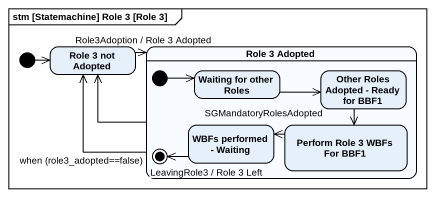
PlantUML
@startuml
mainframe stm [Statemachine] Role 3 [Role 3]
hide empty description
state "Role 3 not Adopted" as Role_3_not_Adopted
state "Role 3 Adopted" as Role_3_Adopted {
  state "Waiting for other Roles" as Waiting_for_other_Roles
  state "Other Roles Adopted - Ready for BBF1" as Other_Roles_Adopted_Ready
  state "WBFs performed - Waiting" as WBFs_performed_Waiting
  state "Perform Role 3 WBFs For BBF1" as Perform_Role_3_WBFs_For_BBF1
  [*] -right-> Waiting_for_other_Roles
  WBFs_performed_Waiting -left-> [*] : LeavingRole3 / Role 3 Left
}
[*] -right-> Role_3_not_Adopted
Role_3_not_Adopted -right-> Role_3_Adopted : Role3Adoption / Role 3 Adopted
Role_3_Adopted -left-> Role_3_not_Adopted : when (role3_adopted==false)
Role_3_Adopted -left-> Role_3_not_Adopted
Waiting_for_other_Roles -right-> Other_Roles_Adopted_Ready : SGMandatoryRolesAdopted
Other_Roles_Adopted_Ready --> Perform_Role_3_WBFs_For_BBF1
Perform_Role_3_WBFs_For_BBF1 -left-> WBFs_performed_Waiting
@enduml
